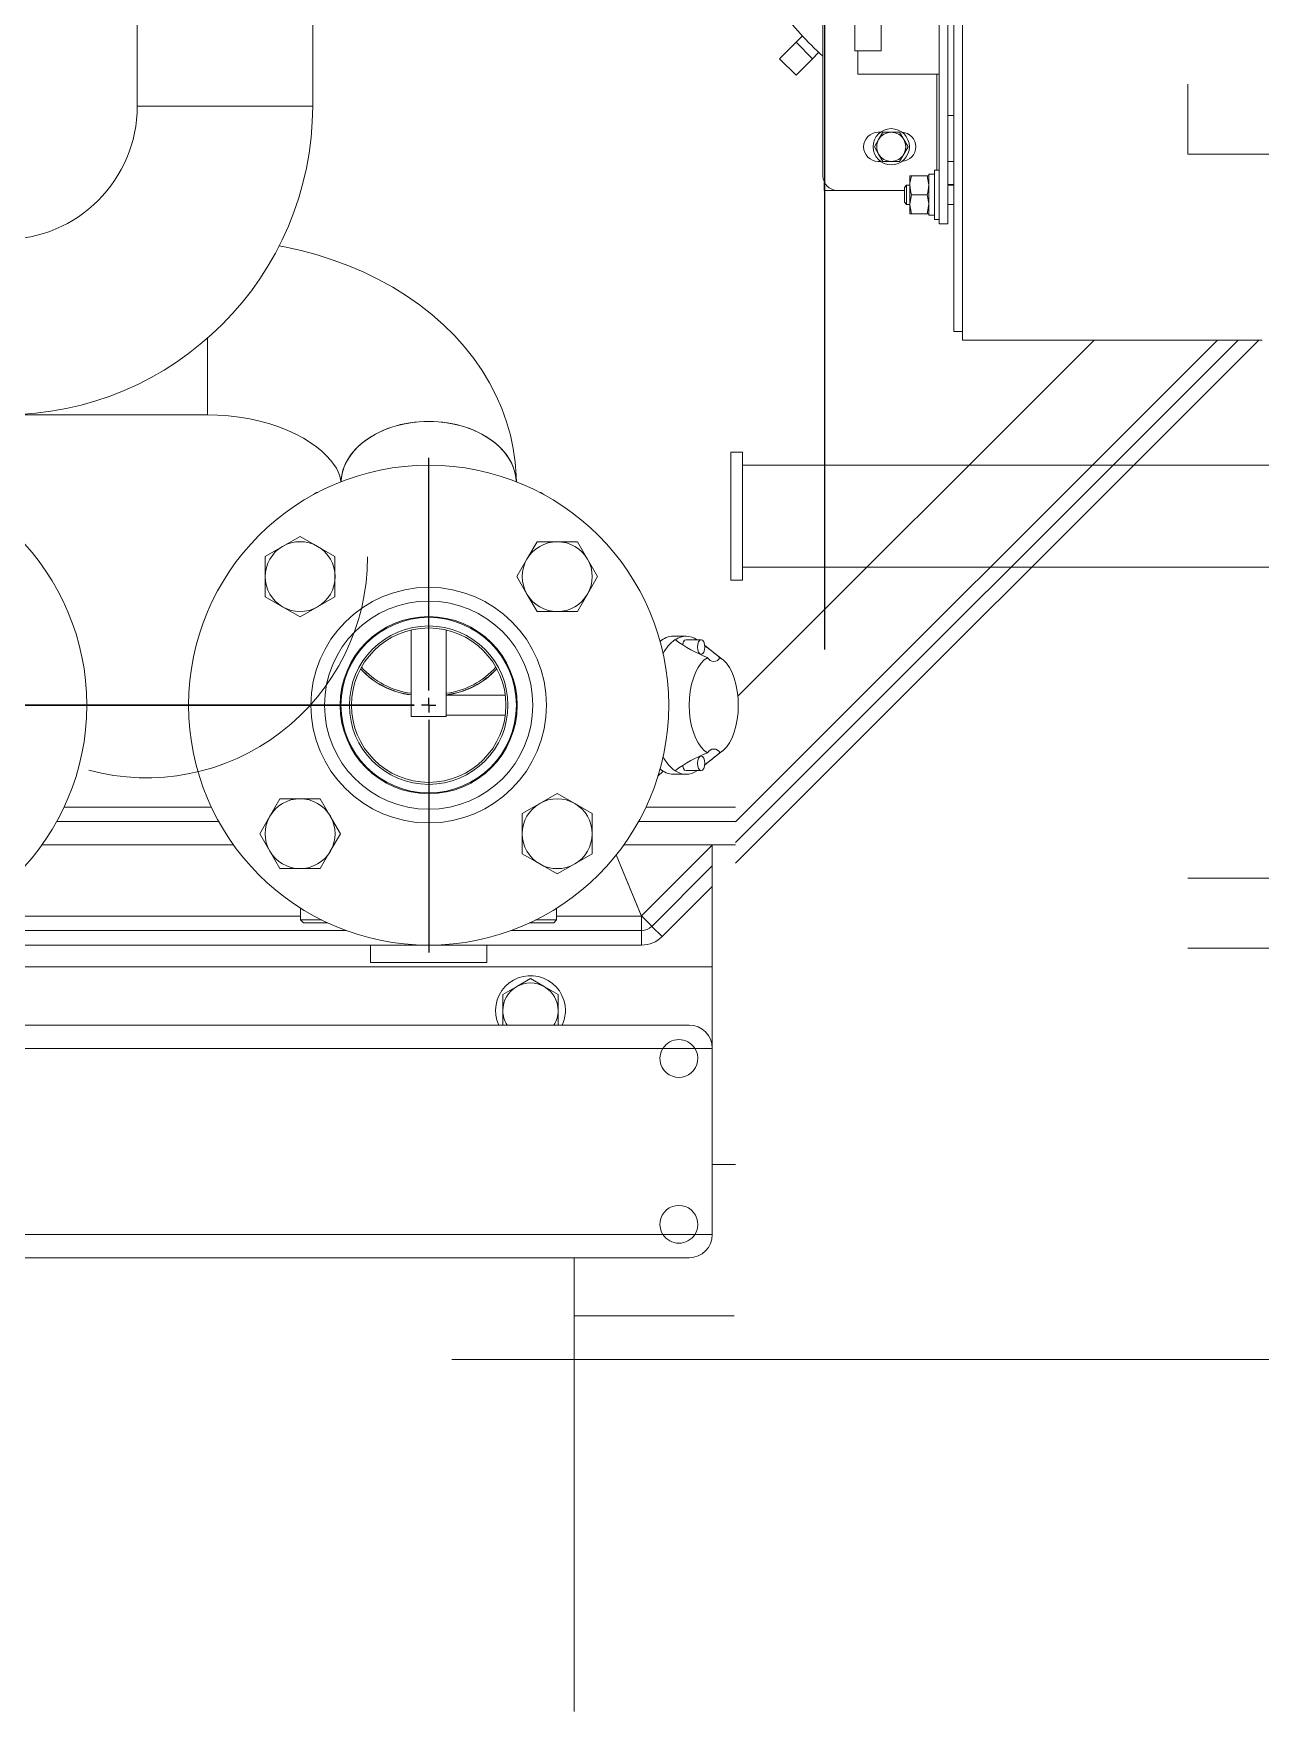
# Model space of a CAD drawing. Header units: millimetres. Extents: x -283029 to -254660, y -24907 to 10674.
# Drawn here: x -279130.22 to -279113.68, y -18373.09 to -18350.47 of the extents above; entities that cross this region are included whole.
import ezdxf

# ---------------------------------------------------------------- set-up
doc = ezdxf.new("R2010")
doc.units = ezdxf.units.MM
doc.header["$LTSCALE"] = 100
doc.linetypes.add('CENTERX2', pattern=[20.32, 12.7, -2.54, 2.54, -2.54])

# ---------------------------------------------------------------- blocks, each defined once
blk = doc.blocks.new('SW_CENTERMARKSYMBOL_7')
at = {"color": 0, "linetype": 'Continuous'}
for p, q in [((-20, 0.5), (-20, 8.5)), ((0, 0.5), (0, 8.5)), ((20, 0.5), (20, 8.5)), ((-20, 0), (-20.25, 0)), ((-20, 0), (-20, 0.25)), ((-20, 0), (-20, -0.25)), ((-20, 0), (-19.75, 0)), ((0, 0), (-0.25, 0)), ((0, 0), (0, 0.25)), ((0, 0), (0, -0.25)), ((0, 0), (0.25, 0)), ((0.5, 0), (8.5, 0)), ((19.5, 0), (11.5, 0)), ((20, 0), (19.75, 0)), ((20, 0), (20, 0.25)), ((20, 0), (20, -0.25)), ((20, 0), (20.25, 0)), ((-20, -0.5), (-20, -8.5)), ((0, -0.5), (0, -8.5)), ((20, -0.5), (20, -8.5))]:
    blk.add_line(p, q, dxfattribs=at)
at = {"color": 0, "linetype": 'CENTERX2'}
for p, q in [((-0.5, 0), (-19.5, 0)), ((-19.5, 0), (19.5, 0))]:
    blk.add_line(p, q, dxfattribs=at)
blk = doc.blocks.new('SW_CENTERMARKSYMBOL_9')
at = {"color": 0, "linetype": 'Continuous'}
for p, q in [((0, 0.5), (0, 28.733)), ((-0.5, 0), (-30.267, 0)), ((0, 0), (-0.25, 0)), ((0, 0), (0, 0.25)), ((0, 0), (0, -0.25)), ((0, 0), (0.25, 0)), ((0.5, 0), (29.722, 0)), ((0, -0.5), (0, -28.733))]:
    blk.add_line(p, q, dxfattribs=at)

msp = doc.modelspace()

# ---------------------------------------------------------------- linework, layer by layer
at = {"color": 1, "linetype": 'Continuous', "lineweight": 0}
for p, q in [((-279118.011, -18343.981), (-279118.011, -18353.031)), ((-279117.893, -18344.063), (-279117.893, -18353.031)), ((-279117.815, -18354.482), (-279117.815, -18344.115)), ((-279117.697, -18344.187), (-279117.697, -18354.599)), ((-279128.819, -18351.443), (-279128.819, -18346.228)), ((-279119.148, -18347.561), (-279119.148, -18350.698)), ((-279118.795, -18347.561), (-279118.795, -18350.698)), ((-279119.579, -18352.384), (-279119.579, -18349.957)), ((-279126.455, -18350.186), (-279126.455, -18351.443)), ((-279119.941, -18350.583), (-279120.163, -18350.805)), ((-279119.941, -18350.583), (-279119.858, -18350.5)), ((-279119.719, -18350.805), (-279119.941, -18350.583)), ((-279119.857, -18350.497), (-279119.858, -18350.5)), ((-279119.941, -18351.027), (-279120.163, -18350.805)), ((-279119.719, -18350.805), (-279119.941, -18351.027)), ((-279119.636, -18350.722), (-279119.719, -18350.805)), ((-279119.633, -18350.721), (-279119.636, -18350.722)), ((-279118.795, -18350.698), (-279119.148, -18350.698)), ((-279119.109, -18350.698), (-279119.109, -18351.012)), ((-279118.011, -18351.012), (-279119.109, -18351.012)), ((-279118.044, -18352.305), (-279118.044, -18351.012)), ((-279114.662, -18352.09), (-279114.662, -18351.149)), ((-279128.819, -18351.443), (-279128.819, -18351.443)), ((-279128.819, -18351.443), (-279126.455, -18351.443)), ((-279127.637, -18351.443), (-279128.819, -18351.443)), ((-279127.637, -18351.443), (-279128.819, -18351.443)), ((-279126.455, -18351.443), (-279127.637, -18351.443)), ((-279126.455, -18351.443), (-279127.637, -18351.443)), ((-279126.455, -18351.443), (-279126.455, -18351.443)), ((-279117.815, -18351.568), (-279117.893, -18351.568)), ((-279118.884, -18351.992), (-279118.828, -18351.894)), ((-279118.834, -18351.796), (-279118.805, -18351.796)), ((-279118.828, -18351.894), (-279118.771, -18351.796)), ((-279118.658, -18351.796), (-279118.771, -18351.796)), ((-279118.545, -18351.796), (-279118.658, -18351.796)), ((-279118.488, -18351.894), (-279118.545, -18351.796)), ((-279118.431, -18351.992), (-279118.488, -18351.894)), ((-279118.884, -18351.992), (-279118.828, -18352.09)), ((-279118.828, -18352.09), (-279118.771, -18352.188)), ((-279118.488, -18352.09), (-279118.545, -18352.188)), ((-279118.431, -18351.992), (-279118.488, -18352.09)), ((-279111.839, -18352.09), (-279114.662, -18352.09)), ((-279118.805, -18352.188), (-279118.834, -18352.188)), ((-279118.658, -18352.188), (-279118.771, -18352.188)), ((-279118.545, -18352.188), (-279118.658, -18352.188)), ((-279118.384, -18352.384), (-279118.407, -18352.384)), ((-279118.407, -18352.384), (-279118.407, -18352.511)), ((-279118.175, -18352.384), (-279118.384, -18352.384)), ((-279118.152, -18352.384), (-279118.175, -18352.384)), ((-279118.152, -18352.362), (-279118.074, -18352.362)), ((-279118.152, -18352.362), (-279118.152, -18352.915)), ((-279118.074, -18352.305), (-279118.011, -18352.305)), ((-279118.074, -18352.305), (-279118.074, -18352.472)), ((-279117.815, -18352.188), (-279117.893, -18352.188)), ((-279119.56, -18352.469), (-279119.56, -18352.58)), ((-279119.56, -18352.58), (-279119.383, -18352.58)), ((-279118.481, -18352.58), (-279119.383, -18352.58)), ((-279118.481, -18352.539), (-279118.451, -18352.508)), ((-279118.481, -18352.539), (-279118.481, -18352.726)), ((-279118.451, -18352.508), (-279118.407, -18352.508)), ((-279118.451, -18352.508), (-279118.451, -18352.752)), ((-279118.407, -18352.511), (-279118.407, -18352.766)), ((-279118.074, -18352.472), (-279118.074, -18352.972)), ((-279117.815, -18352.502), (-279117.893, -18352.502)), ((-279117.893, -18352.508), (-279117.815, -18352.508)), ((-279118.481, -18352.726), (-279118.481, -18352.739)), ((-279118.451, -18352.769), (-279118.481, -18352.739)), ((-279118.451, -18352.752), (-279118.451, -18352.769)), ((-279118.407, -18352.769), (-279118.451, -18352.769)), ((-279118.384, -18352.639), (-279118.407, -18352.766)), ((-279118.407, -18352.766), (-279118.407, -18352.894)), ((-279118.175, -18352.639), (-279118.384, -18352.639)), ((-279118.175, -18352.894), (-279118.152, -18352.766)), ((-279117.815, -18352.769), (-279117.893, -18352.769)), ((-279118.407, -18352.894), (-279118.384, -18352.894)), ((-279118.175, -18352.894), (-279118.384, -18352.894)), ((-279118.175, -18352.894), (-279118.152, -18352.894)), ((-279118.074, -18352.915), (-279118.152, -18352.915)), ((-279118.011, -18352.972), (-279118.074, -18352.972)), ((-279117.893, -18353.031), (-279118.011, -18353.031)), ((-279127.872, -18354.572), (-279127.872, -18355.605)), ((-279127.872, -18354.572), (-279127.872, -18355.605)), ((-279120.756, -18361.65), (-279113.705, -18354.599)), ((-279120.756, -18361.372), (-279113.983, -18354.599)), ((-279120.756, -18361.095), (-279114.26, -18354.599)), ((-279120.724, -18359.4), (-279115.923, -18354.599)), ((-279117.697, -18354.482), (-279117.815, -18354.482)), ((-279117.697, -18354.599), (-279113.659, -18354.599)), ((-279127.872, -18355.605), (-279130.617, -18355.605)), ((-279120.818, -18356.109), (-279120.661, -18356.109)), ((-279120.818, -18357.834), (-279120.818, -18356.109)), ((-279120.661, -18357.834), (-279120.661, -18356.109)), ((-279120.661, -18356.285), (-279110.937, -18356.285)), ((-279126.625, -18357.244), (-279126.86, -18357.38)), ((-279126.625, -18357.244), (-279126.39, -18357.38)), ((-279123.567, -18357.552), (-279123.431, -18357.317)), ((-279123.159, -18357.317), (-279123.431, -18357.317)), ((-279122.888, -18357.317), (-279123.159, -18357.317)), ((-279122.752, -18357.552), (-279122.888, -18357.317)), ((-279126.86, -18357.38), (-279127.096, -18357.516)), ((-279127.096, -18357.516), (-279127.096, -18357.787)), ((-279126.39, -18357.38), (-279126.155, -18357.516)), ((-279126.155, -18357.516), (-279126.155, -18357.787)), ((-279123.703, -18357.787), (-279123.567, -18357.552)), ((-279122.616, -18357.787), (-279122.752, -18357.552)), ((-279127.096, -18357.787), (-279127.096, -18358.059)), ((-279126.155, -18357.787), (-279126.155, -18358.059)), ((-279123.703, -18357.787), (-279123.567, -18358.023)), ((-279122.616, -18357.787), (-279122.752, -18358.023)), ((-279110.937, -18357.658), (-279120.661, -18357.658)), ((-279123.567, -18358.023), (-279123.431, -18358.258)), ((-279122.752, -18358.023), (-279122.888, -18358.258)), ((-279120.661, -18357.834), (-279120.818, -18357.834)), ((-279126.86, -18358.195), (-279127.096, -18358.059)), ((-279126.625, -18358.331), (-279126.86, -18358.195)), ((-279126.625, -18358.331), (-279126.39, -18358.195)), ((-279126.39, -18358.195), (-279126.155, -18358.059)), ((-279123.159, -18358.258), (-279123.431, -18358.258)), ((-279122.888, -18358.258), (-279123.159, -18358.258)), ((-279125.128, -18359.671), (-279125.128, -18358.506)), ((-279124.657, -18358.506), (-279124.657, -18359.671)), ((-279121.593, -18358.589), (-279121.423, -18358.589)), ((-279121.423, -18358.638), (-279121.219, -18358.638)), ((-279121.171, -18358.716), (-279120.93, -18358.903)), ((-279124.657, -18359.383), (-279123.86, -18359.383)), ((-279124.657, -18359.671), (-279125.128, -18359.671)), ((-279123.86, -18359.657), (-279124.657, -18359.657)), ((-279120.93, -18360.137), (-279121.171, -18360.324)), ((-279121.803, -18360.479), (-279121.733, -18360.408)), ((-279121.423, -18360.451), (-279121.593, -18360.451)), ((-279121.219, -18360.402), (-279121.423, -18360.402)), ((-279123.159, -18360.71), (-279123.395, -18360.846)), ((-279123.159, -18360.71), (-279122.924, -18360.846)), ((-279127.822, -18360.893), (-279129.805, -18360.893)), ((-279127.033, -18361.018), (-279126.897, -18360.783)), ((-279126.897, -18360.783), (-279126.625, -18360.783)), ((-279126.625, -18360.783), (-279126.353, -18360.783)), ((-279126.218, -18361.018), (-279126.353, -18360.783)), ((-279123.395, -18360.846), (-279123.63, -18360.981)), ((-279123.63, -18361.253), (-279123.63, -18360.981)), ((-279122.924, -18360.846), (-279122.689, -18360.981)), ((-279122.689, -18361.253), (-279122.689, -18360.981)), ((-279120.756, -18360.893), (-279121.963, -18360.893)), ((-279127.721, -18361.089), (-279129.905, -18361.089)), ((-279127.168, -18361.253), (-279127.033, -18361.018)), ((-279126.082, -18361.253), (-279126.218, -18361.018)), ((-279120.756, -18361.089), (-279122.063, -18361.089)), ((-279130.103, -18361.402), (-279127.523, -18361.402)), ((-279127.168, -18361.253), (-279127.033, -18361.488)), ((-279126.082, -18361.253), (-279126.218, -18361.488)), ((-279123.63, -18361.525), (-279123.63, -18361.253)), ((-279122.689, -18361.525), (-279122.689, -18361.253)), ((-279122.261, -18361.402), (-279120.756, -18361.402)), ((-279122.022, -18362.361), (-279121.069, -18361.409)), ((-279121.069, -18364.147), (-279121.069, -18361.402)), ((-279120.756, -18361.402), (-279121.069, -18361.402)), ((-279127.033, -18361.488), (-279126.897, -18361.724)), ((-279126.218, -18361.488), (-279126.353, -18361.724)), ((-279123.395, -18361.661), (-279123.63, -18361.525)), ((-279123.159, -18361.796), (-279123.395, -18361.661)), ((-279123.159, -18361.796), (-279122.924, -18361.661)), ((-279122.924, -18361.661), (-279122.689, -18361.525)), ((-279122.028, -18362.355), (-279122.366, -18361.54)), ((-279122.022, -18362.363), (-279122.364, -18361.538)), ((-279126.897, -18361.724), (-279126.625, -18361.724)), ((-279126.625, -18361.724), (-279126.353, -18361.724)), ((-279121.885, -18362.502), (-279121.069, -18361.686)), ((-279114.662, -18361.853), (-279111.839, -18361.853)), ((-279121.746, -18362.64), (-279121.069, -18361.963)), ((-279126.618, -18362.416), (-279126.618, -18362.257)), ((-279123.167, -18362.257), (-279123.167, -18362.416)), ((-279131.625, -18362.559), (-279126.001, -18362.559)), ((-279131.009, -18362.363), (-279126.618, -18362.363)), ((-279126.578, -18362.455), (-279126.618, -18362.416)), ((-279126.334, -18362.416), (-279126.618, -18362.416)), ((-279126.578, -18362.455), (-279126.253, -18362.455)), ((-279123.783, -18362.559), (-279122.023, -18362.559)), ((-279123.532, -18362.455), (-279123.402, -18362.455)), ((-279123.402, -18362.416), (-279123.45, -18362.416)), ((-279123.167, -18362.416), (-279123.402, -18362.416)), ((-279123.402, -18362.455), (-279123.206, -18362.455)), ((-279123.167, -18362.416), (-279123.206, -18362.455)), ((-279123.167, -18362.363), (-279122.022, -18362.363)), ((-279122.022, -18362.361), (-279122.028, -18362.355)), ((-279122.023, -18362.559), (-279122.023, -18362.755)), ((-279121.883, -18362.5), (-279122.022, -18362.361)), ((-279121.885, -18362.502), (-279121.746, -18362.64)), ((-279140.792, -18362.755), (-279122.023, -18362.755)), ((-279125.676, -18362.755), (-279125.676, -18362.99)), ((-279124.108, -18362.755), (-279124.108, -18362.99)), ((-279111.839, -18362.794), (-279114.662, -18362.794)), ((-279124.108, -18362.99), (-279125.676, -18362.99)), ((-279140.792, -18363.049), (-279121.069, -18363.049)), ((-279123.52, -18363.207), (-279123.706, -18363.315)), ((-279123.52, -18363.207), (-279123.334, -18363.315)), ((-279123.706, -18363.315), (-279123.892, -18363.422)), ((-279123.892, -18363.422), (-279123.892, -18363.637)), ((-279123.334, -18363.315), (-279123.147, -18363.422)), ((-279123.147, -18363.422), (-279123.147, -18363.637)), ((-279123.892, -18363.637), (-279123.892, -18363.833)), ((-279123.147, -18363.637), (-279123.147, -18363.833)), ((-279145.963, -18363.833), (-279121.383, -18363.833)), ((-279145.963, -18364.147), (-279121.735, -18364.147)), ((-279121.735, -18364.147), (-279121.305, -18364.147)), ((-279121.305, -18364.147), (-279121.069, -18364.147)), ((-279121.069, -18364.147), (-279121.069, -18366.656)), ((-279120.756, -18365.715), (-279121.069, -18365.715)), ((-279145.963, -18366.656), (-279121.735, -18366.656)), ((-279121.735, -18366.656), (-279121.305, -18366.656)), ((-279121.305, -18366.656), (-279121.069, -18366.656)), ((-279145.963, -18366.97), (-279121.383, -18366.97)), ((-279122.932, -18373.087), (-279122.932, -18366.97)), ((-279120.775, -18367.754), (-279122.932, -18367.754)), ((-279091.841, -18368.342), (-279124.582, -18368.342)), ((-279087.133, -18368.342), (-279122.932, -18368.342))]:
    msp.add_line(p, q, dxfattribs=at)
for points in [[(-279118.407, -18352.511), (-279118.405, -18352.48), (-279118.384, -18352.384)], [(-279118.175, -18352.384), (-279118.154, -18352.48), (-279118.152, -18352.511)], [(-279118.384, -18352.639), (-279118.393, -18352.61), (-279118.407, -18352.511)], [(-279118.152, -18352.511), (-279118.166, -18352.61), (-279118.175, -18352.639)], [(-279118.407, -18352.766), (-279118.407, -18352.775), (-279118.384, -18352.894)], [(-279118.152, -18352.766), (-279118.152, -18352.757), (-279118.175, -18352.639)], [(-279126.91, -18353.329), (-279126.834, -18353.342), (-279126.612, -18353.392), (-279126.394, -18353.45), (-279126.179, -18353.519), (-279125.97, -18353.597), (-279125.766, -18353.684), (-279125.567, -18353.781), (-279125.376, -18353.886), (-279125.192, -18354), (-279125.016, -18354.123), (-279124.85, -18354.253), (-279124.692, -18354.391), (-279124.546, -18354.537), (-279124.409, -18354.688), (-279124.285, -18354.846), (-279124.171, -18355.009), (-279124.07, -18355.176), (-279123.982, -18355.348), (-279123.905, -18355.522), (-279123.841, -18355.7), (-279123.79, -18355.879), (-279123.752, -18356.06), (-279123.726, -18356.242), (-279123.712, -18356.424), (-279123.71, -18356.515)], [(-279126.075, -18356.511), (-279126.081, -18356.467), (-279126.093, -18356.421), (-279126.111, -18356.375), (-279126.136, -18356.326), (-279126.169, -18356.275), (-279126.214, -18356.216), (-279126.268, -18356.157), (-279126.331, -18356.097), (-279126.405, -18356.037), (-279126.488, -18355.978), (-279126.58, -18355.921), (-279126.682, -18355.866), (-279126.792, -18355.815), (-279126.91, -18355.768), (-279127.035, -18355.727), (-279127.166, -18355.69), (-279127.303, -18355.66), (-279127.444, -18355.636), (-279127.589, -18355.618), (-279127.736, -18355.608), (-279127.872, -18355.605)], [(-279124.892, -18355.694), (-279125.02, -18355.699), (-279125.146, -18355.714), (-279125.27, -18355.738), (-279125.389, -18355.771), (-279125.502, -18355.814), (-279125.608, -18355.865), (-279125.705, -18355.923), (-279125.793, -18355.989), (-279125.871, -18356.061), (-279125.937, -18356.138), (-279125.99, -18356.221), (-279126.031, -18356.306), (-279126.059, -18356.395), (-279126.073, -18356.485), (-279126.074, -18356.509)], [(-279126.074, -18356.509), (-279126.073, -18356.485), (-279126.059, -18356.395), (-279126.031, -18356.306), (-279125.99, -18356.221), (-279125.937, -18356.138), (-279125.871, -18356.061), (-279125.793, -18355.989), (-279125.705, -18355.923), (-279125.608, -18355.865), (-279125.502, -18355.814), (-279125.389, -18355.771), (-279125.27, -18355.738), (-279125.146, -18355.714), (-279125.02, -18355.699), (-279124.892, -18355.694), (-279124.764, -18355.699), (-279124.638, -18355.714), (-279124.515, -18355.738), (-279124.396, -18355.771), (-279124.283, -18355.814), (-279124.177, -18355.865), (-279124.079, -18355.923), (-279123.991, -18355.989), (-279123.914, -18356.061), (-279123.848, -18356.138), (-279123.794, -18356.221), (-279123.753, -18356.306), (-279123.726, -18356.395), (-279123.712, -18356.485), (-279123.71, -18356.509)], [(-279126.074, -18356.509), (-279126.073, -18356.485), (-279126.059, -18356.395), (-279126.031, -18356.306), (-279125.99, -18356.221), (-279125.937, -18356.138), (-279125.871, -18356.061), (-279125.793, -18355.989), (-279125.705, -18355.923), (-279125.608, -18355.865), (-279125.502, -18355.814), (-279125.389, -18355.771), (-279125.27, -18355.738), (-279125.146, -18355.714), (-279125.02, -18355.699), (-279124.892, -18355.694), (-279124.764, -18355.699), (-279124.638, -18355.714), (-279124.515, -18355.738), (-279124.396, -18355.771), (-279124.283, -18355.814), (-279124.177, -18355.865), (-279124.079, -18355.923), (-279123.991, -18355.989), (-279123.914, -18356.061), (-279123.848, -18356.138), (-279123.794, -18356.221), (-279123.753, -18356.306), (-279123.726, -18356.395), (-279123.712, -18356.485), (-279123.71, -18356.509)], [(-279123.71, -18356.509), (-279123.717, -18356.44), (-279123.738, -18356.35), (-279123.772, -18356.263), (-279123.819, -18356.179), (-279123.879, -18356.099), (-279123.951, -18356.024), (-279124.034, -18355.955), (-279124.127, -18355.893), (-279124.229, -18355.838), (-279124.339, -18355.791), (-279124.455, -18355.753), (-279124.576, -18355.725), (-279124.701, -18355.705), (-279124.828, -18355.695), (-279124.956, -18355.695), (-279125.084, -18355.705), (-279125.209, -18355.725), (-279125.33, -18355.753), (-279125.446, -18355.791), (-279125.556, -18355.838), (-279125.658, -18355.893), (-279125.751, -18355.955), (-279125.833, -18356.024), (-279125.905, -18356.099), (-279125.965, -18356.179), (-279126.013, -18356.263), (-279126.047, -18356.35), (-279126.068, -18356.44), (-279126.074, -18356.509)], [(-279123.71, -18356.509), (-279123.712, -18356.485), (-279123.726, -18356.395), (-279123.753, -18356.306), (-279123.794, -18356.221), (-279123.848, -18356.138), (-279123.914, -18356.061), (-279123.991, -18355.989), (-279124.079, -18355.923), (-279124.177, -18355.865), (-279124.283, -18355.814), (-279124.396, -18355.771), (-279124.515, -18355.738), (-279124.638, -18355.714), (-279124.764, -18355.699), (-279124.892, -18355.694)], [(-279121.47, -18358.706), (-279121.468, -18358.698), (-279121.458, -18358.667), (-279121.442, -18358.645), (-279121.423, -18358.638)], [(-279121.17, -18358.736), (-279121.174, -18358.773), (-279121.185, -18358.805), (-279121.2, -18358.827), (-279121.219, -18358.834), (-279121.238, -18358.827), (-279121.254, -18358.805), (-279121.264, -18358.773), (-279121.268, -18358.736), (-279121.264, -18358.698), (-279121.254, -18358.667), (-279121.238, -18358.645), (-279121.219, -18358.638), (-279121.2, -18358.645), (-279121.185, -18358.667), (-279121.174, -18358.698), (-279121.17, -18358.736)], [(-279121.132, -18360.161), (-279121.178, -18360.13), (-279121.221, -18360.086), (-279121.261, -18360.03), (-279121.296, -18359.962), (-279121.325, -18359.886), (-279121.349, -18359.802), (-279121.366, -18359.711), (-279121.377, -18359.617), (-279121.38, -18359.52), (-279121.377, -18359.424), (-279121.366, -18359.329), (-279121.349, -18359.239), (-279121.325, -18359.154), (-279121.296, -18359.078), (-279121.261, -18359.011), (-279121.221, -18358.955), (-279121.178, -18358.911), (-279121.132, -18358.88)], [(-279120.967, -18358.88), (-279120.921, -18358.911), (-279120.878, -18358.955), (-279120.838, -18359.011), (-279120.803, -18359.078), (-279120.774, -18359.154), (-279120.75, -18359.239), (-279120.733, -18359.329), (-279120.722, -18359.424), (-279120.719, -18359.52), (-279120.722, -18359.617), (-279120.733, -18359.711), (-279120.75, -18359.802), (-279120.774, -18359.886), (-279120.803, -18359.962), (-279120.838, -18360.03), (-279120.878, -18360.086), (-279120.921, -18360.13), (-279120.967, -18360.161)], [(-279121.17, -18360.304), (-279121.174, -18360.342), (-279121.185, -18360.374), (-279121.2, -18360.395), (-279121.219, -18360.402), (-279121.238, -18360.395), (-279121.254, -18360.374), (-279121.264, -18360.342), (-279121.268, -18360.304), (-279121.264, -18360.267), (-279121.254, -18360.235), (-279121.238, -18360.214), (-279121.219, -18360.206), (-279121.2, -18360.214), (-279121.185, -18360.235), (-279121.174, -18360.267), (-279121.17, -18360.304)], [(-279121.423, -18360.402), (-279121.442, -18360.395), (-279121.458, -18360.374), (-279121.468, -18360.342), (-279121.47, -18360.334)]]:
    msp.add_lwpolyline(points, dxfattribs=at)
for centre, radius in [((-279118.658, -18351.992), 0.245), ((-279132.734, -18359.52), 3.235), ((-279124.892, -18359.52), 3.235), ((-279124.892, -18359.52), 1.588), ((-279124.892, -18359.52), 1.404), ((-279124.892, -18359.52), 1.194), ((-279124.892, -18359.52), 1.182), ((-279124.892, -18359.52), 1.068), ((-279124.892, -18359.52), 1.041)]:
    msp.add_circle(centre, radius, dxfattribs=at)
for centre, radius, start, end in [((-279116.697, -18347.561), 4.313, 216.6976, 228.0731), ((-279130.617, -18351.443), 1.798, 270, 0), ((-279130.617, -18351.443), 4.162, 270, 0), ((-279118.834, -18351.992), 0.196, 90, 270), ((-279118.658, -18351.992), 0.196, 150, 210), ((-279118.658, -18351.992), 0.196, 90, 150), ((-279118.658, -18351.992), 0.196, 30, 90), ((-279118.521, -18351.992), 0.196, 272.9684, 87.0316), ((-279118.658, -18351.992), 0.196, 330, 30), ((-279118.658, -18351.992), 0.196, 210, 270), ((-279118.658, -18351.992), 0.196, 270, 330), ((-279119.383, -18352.384), 0.196, 180, 270), ((-279126.382, -18356.73), 0.0784, 94.6241, 141.5878), ((-279123.402, -18356.73), 0.0784, 38.4122, 85.3759), ((-279126.625, -18357.787), 0.471, 60, 120), ((-279123.159, -18357.787), 0.471, 90, 150), ((-279123.159, -18357.787), 0.471, 30, 90), ((-279126.625, -18357.787), 0.471, 120, 180), ((-279126.625, -18357.787), 0.471, 0, 60), ((-279123.159, -18357.787), 0.471, 150, 210), ((-279123.159, -18357.787), 0.471, 330, 30), ((-279126.625, -18357.787), 0.471, 180, 240), ((-279126.625, -18357.787), 0.471, 300, 0), ((-279123.159, -18357.787), 0.471, 210, 270), ((-279123.159, -18357.787), 0.471, 270, 330), ((-279126.625, -18357.787), 0.471, 240, 300), ((-279121.586, -18358.865), 0.276, 91.3389, 132.636), ((-279121.239, -18359.087), 0.559, 126.2955, 152.0881), ((-279121.423, -18358.843), 0.253, 54.4849, 125.5151), ((-279120.467, -18357.164), 1.84, 233.1484, 248.7881), ((-279124.626, -18363.274), 5.718, 50.2118, 52.8352), ((-279121.049, -18358.835), 0.0942, 208.417, 331.583), ((-279124.993, -18358.279), 1.111, 222.5819, 263.0427), ((-279124.985, -18358.262), 1.128, 222.904, 262.7206), ((-279124.991, -18358.291), 1.078, 221.5699, 262.7402), ((-279124.793, -18358.291), 1.078, 277.2598, 318.4301), ((-279124.8, -18358.262), 1.128, 277.2794, 317.0959), ((-279124.792, -18358.279), 1.111, 276.9573, 317.4182), ((-279121.239, -18359.954), 0.559, 207.9119, 233.7045), ((-279120.467, -18361.876), 1.84, 111.2119, 126.8516), ((-279124.635, -18355.756), 5.732, 307.1604, 309.786), ((-279121.049, -18360.206), 0.0942, 28.417, 151.583), ((-279121.586, -18360.175), 0.276, 227.364, 268.6611), ((-279121.423, -18360.198), 0.253, 234.4849, 305.5151), ((-279126.625, -18361.253), 0.471, 90, 150), ((-279126.625, -18361.253), 0.471, 30, 90), ((-279123.159, -18361.253), 0.471, 120, 180), ((-279123.159, -18361.253), 0.471, 60, 120), ((-279123.159, -18361.253), 0.471, 0, 60), ((-279126.625, -18361.253), 0.471, 150, 210), ((-279126.625, -18361.253), 0.471, 330, 30), ((-279123.159, -18361.253), 0.471, 180, 240), ((-279123.159, -18361.253), 0.471, 300, 0), ((-279126.625, -18361.253), 0.471, 210, 270), ((-279126.625, -18361.253), 0.471, 270, 330), ((-279123.159, -18361.253), 0.471, 240, 300), ((-279127.596, -18362.357), 5.574, 357.922, 359.9375), ((-279307.917, -18361.298), 185.898, 359.61141, 359.67182), ((-279122.023, -18362.363), 0.196, 270, 315), ((-279122.023, -18362.363), 0.392, 270, 315), ((-279123.52, -18363.637), 0.471, 0, 204.6243), ((-279123.52, -18363.637), 0.372, 120, 180), ((-279123.52, -18363.637), 0.372, 60, 120), ((-279123.52, -18363.637), 0.372, 0, 60), ((-279123.52, -18363.637), 0.372, 180, 211.7569), ((-279123.52, -18363.637), 0.372, 328.2431, 0), ((-279123.52, -18363.637), 0.471, 335.3757, 0), ((-279121.383, -18364.147), 0.314, 0, 90), ((-279121.383, -18364.147), 0.314, 0, 90), ((-279121.52, -18364.284), 0.255, 147.421, 32.579), ((-279121.52, -18364.284), 0.255, 32.579, 147.421), ((-279121.52, -18366.519), 0.255, 327.421, 212.579), ((-279121.52, -18366.519), 0.255, 212.579, 327.421), ((-279121.383, -18366.656), 0.314, 270, 0), ((-279121.383, -18366.656), 0.314, 270, 0)]:
    msp.add_arc(centre, radius, start, end, dxfattribs=at)
at = {"color": 1, "linetype": 'CENTERX2', "lineweight": 0}
msp.add_arc((-279128.696, -18357.52), 2.98, 254.9222, 0, dxfattribs=at)

# ---------------------------------------------------------------- block references
at = {"color": 1, "linetype": 'Continuous', "lineweight": 0, "xscale": -0.3921021967944399, "yscale": 0.3921021967944399, "zscale": 0.3921021967944399}
for name, p in [('SW_CENTERMARKSYMBOL_9', (-279119.558, -18347.501)), ('SW_CENTERMARKSYMBOL_7', (-279132.734, -18359.52))]:
    msp.add_blockref(name, p, dxfattribs=at)

doc.saveas('drawing.dxf')
